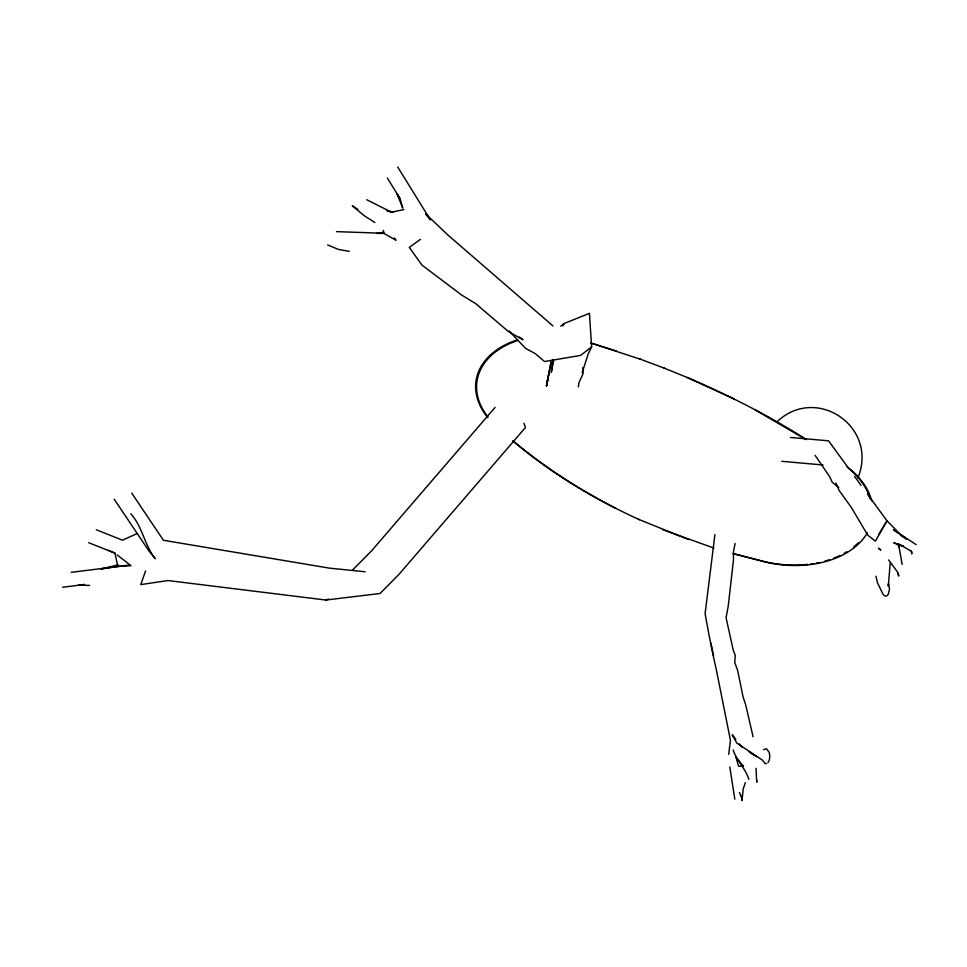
<?xml version="1.0" encoding="UTF-8"?>
<svg xmlns="http://www.w3.org/2000/svg" width="967" height="967" viewBox="0 0 967 967"><rect width="100%" height="100%" fill="white"/><g stroke="black" fill="none" stroke-linecap="round" stroke-linejoin="round"><path stroke-width="1.45" d="M756.847 780.502L756.738 782.206L756.013 768.269M890.232 562.999L888.322 585.929M888.274 586.075L888.48 583.693L889.531 589.229L888.226 594.354A7.567 4.001 88.1 0 1 882.569 593.375L877.395 582.509L875.945 576.235M739.489 792.541L742.209 799.068L741.532 795.696L742.015 800.519L743.188 789.048L745.339 782.629M714.915 534.63L705.1 613.622C708.412 632.382 712.183 651.456 716.366 669.938L730.448 740.335L728.707 754.26M553.184 359.41L551.311 372.38L553.607 360.558M551.263 360.498L546.488 385.942L551.021 362.939M548.64 374.712L546.488 385.942L547.552 380.369M735.077 543.502L733.469 551.819L733.482 559.893L728.236 606.104L726.072 617.671L733.191 649.945L735.271 655.529L734.702 662.371L737.712 670.699L743.019 696.687L745.883 705.523L753.075 736.794M578.29 386.897L579.04 382.485L583.113 373.613L582.738 367.593M857.874 478.036C878.87 426.87 816.063 384.117 776.731 422.059M145.57 570.977L140.747 584.6L167.992 580.551L325.819 600.036L380.079 593.484L399.202 574.108L525.456 427.499L523.933 423.292M582.146 372.73L588.226 353.862L591.623 346.923L589.435 313.332L564.112 323.522L560.787 326.181M562.975 325.831L564.112 323.522M878.834 534.28L886.993 520.826L867.508 494.161M495.044 407.445L371.691 550.707L352.568 570.071M591.623 346.923L580.526 355.433L544.518 361.525L535.428 353.704L525.516 348.313L509.077 330.956M763.483 749.715L766.48 748.76L769.055 752.121A7.567 4.001 88.1 0 1 768.016 762.552M420.476 239.345L409.283 247.371L421.963 265.091L461.464 294.911L475.824 303.723L508.461 331.608L522.99 339.719L519.448 337.024M137.217 533.494L122.519 540.19L96.301 529.759M325.819 600.036L328.526 599.081M101.257 568.922L118.167 564.885M387.719 210.963L391.454 212.172L403.831 209.634M376.574 233.518L383.959 232.201M101.233 569.055L117.853 566.481L130.944 565.683L117.212 554.913M71.292 572.343L128.043 565.199M62.541 587.259L84.528 584.491L78.581 585.204L89.665 585.398M379.366 233.53L383.633 233.289L396.023 240.239L394.331 237.918M336.516 231.633L383.633 233.289L383.343 230.376M766.589 763.592L765.018 763.495L762.455 760.11L736.89 743.176L732.176 734.69L735.814 739.284M790.498 437.447L828.562 440.831L848.035 467.496M781.783 461.307L823.086 464.982M365.151 571.775L329.384 568.137L163.423 540.275L131.754 493.134M349.317 251.323L338.462 249.45L327.716 244.965M903.553 546.295L893.75 542.789L903.408 546.355M386.595 210.504L393.472 212.244M733.179 553.583L765.332 561.851A88.795 60.099 8.6 0 0 807.735 564.39M732.708 553.547L766.299 562.226A88.795 60.099 8.6 0 0 867.387 532.769M590.644 342.898L640.698 359.337M591.611 343.273L616.33 350.985M713.96 548.084L662.649 529.674M639.731 358.95L664.68 368.306M688.492 539.538L638.438 519.279M88.698 542.692L114.916 553.124L117.853 566.481M663.713 367.931L688.226 377.892L733.905 398.839M108.159 550.235L114.916 553.124M687.259 377.517C728.26 395.14 768.269 415.266 805.922 439.272M639.405 519.654C593.956 499.032 550.827 472.984 512.595 440.807M366.735 199.734L391.454 212.172M615.943 508.388C579.523 489.749 544.868 467.557 513.562 441.194M754.997 409.778L806.224 439.695M898.633 543.998L911.446 551.263L911.76 553.692L911.446 551.263M880.84 549.667L878.459 548.192L880.526 550.175M357.73 209.235L352.29 205.814L364.1 215.605L374.882 222.555M749.449 752.012L754.284 755.13M916.136 544.639L893.484 529.711L897.968 533.095M748.954 751.577L756.702 756.69M900.204 534.787L903.565 537.314M838.752 487.598L832.14 482.17L829.831 476.924L815.121 455.36M552.943 325.915L447.914 235.029L425.867 214.082M901.026 534.691L906.284 539.429M899.552 533.603L886.993 520.826L875.401 541.169L867.81 535.186L851.25 507.3L839.296 490.704L835.814 483.017M425.746 214.215L430.4 219.884L397.715 167.013M739.465 743.877L742.197 747.322M130.811 513.791C142.536 526.822 144.482 545.098 155.228 558.721L148.725 550.61L114.215 499.238M854.526 476.38L861.017 485.265M888.6 559.929L897.751 572.343L898.718 576.066L898.077 573.213M387.344 177.964L400.048 198.694L402.743 208.123L396.953 193.521L400.048 198.694M748.809 779.39C745.593 768.39 736.479 760.739 733.191 749.969M897.654 544.01L899.177 547.515L902.126 564.414M898.391 543.732L899.177 547.515M713.549 655.856L710.999 643.345M742.003 798.041L742.209 799.068M729.795 766.964L734.811 799.165M487.827 416.825A85.398 57.802 8.6 0 1 518.252 340.287M846.923 466.65A88.795 60.099 8.6 0 1 871.726 500.906M858.418 542.68A88.795 60.099 8.6 0 1 853.861 546.778M846.729 551.794A88.795 60.099 8.6 0 1 844.131 553.317M840.069 555.433A88.795 60.099 8.6 0 1 833.445 558.297M829.227 559.796A88.795 60.099 8.6 0 1 824.887 561.114M819.279 562.504A88.795 60.099 8.6 0 1 816.45 563.084M813.573 563.592A88.795 60.099 8.6 0 1 810.672 564.027M848.289 468.088A88.795 60.099 8.6 0 1 870.385 499.153M487.779 417.587A85.398 57.802 8.6 0 1 517.297 339.913M743.466 766.227L738.583 766.215L735.984 757.366L743.466 766.227"/></g></svg>
